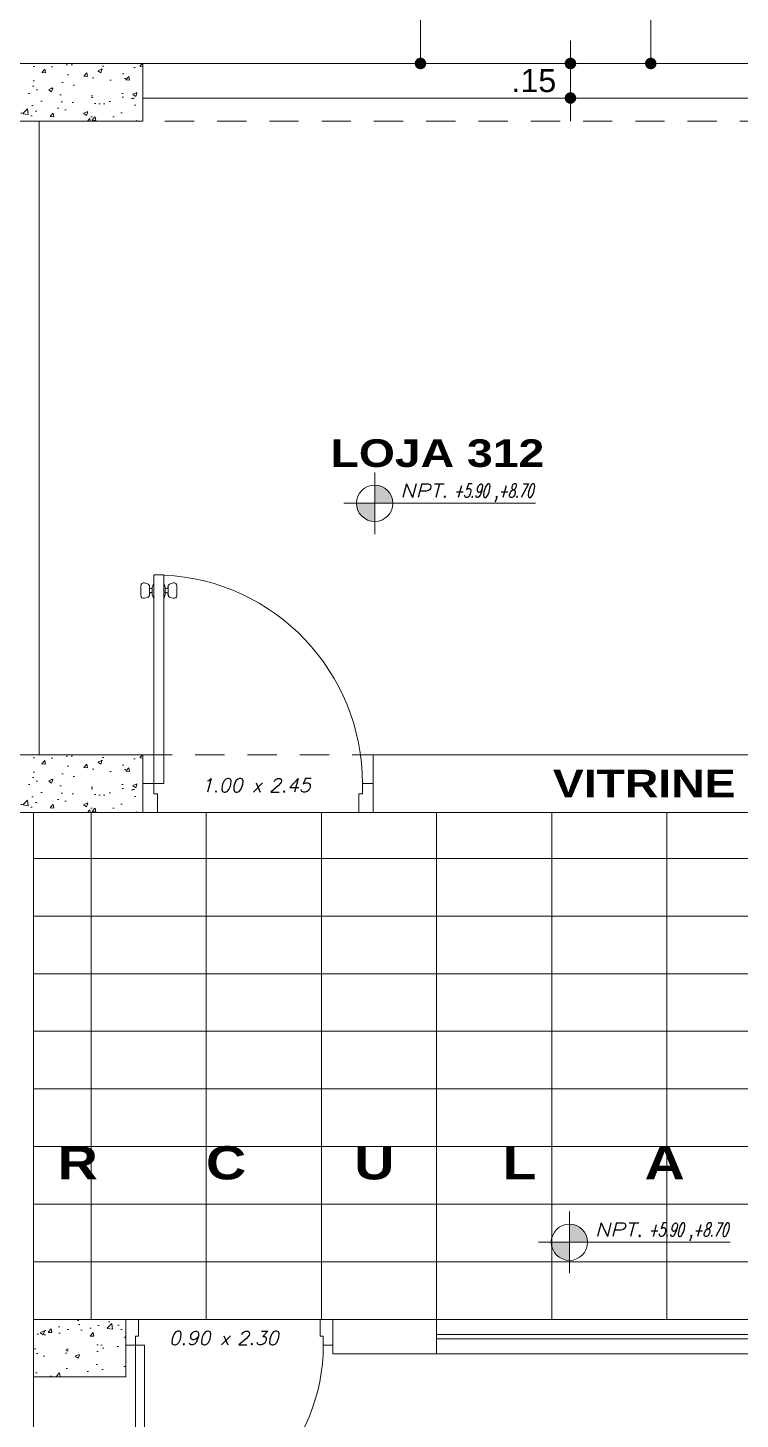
# Model space of a CAD drawing. Header units: millimetres. Extents: x 2178 to 2304, y 1220 to 1359.
# Drawn here: x 2213.38 to 2216.47, y 1235.62 to 1241.65 of the extents above; entities that cross this region are included whole.
import ezdxf
from ezdxf.enums import TextEntityAlignment as Align

# ---------------------------------------------------------------- set-up
doc = ezdxf.new("R2010")
doc.units = ezdxf.units.MM
doc.linetypes.add('HIDDEN', pattern=[9.525, 6.35, -3.175])
doc.layers.get('0').update_dxf_attribs({"lineweight": 0})
for name, color, linetype, lineweight in [('carpinteria', 12, 'Continuous', 5), ('COTAS', 40, 'Continuous', 20), ('PLUMA 7', 10, 'Continuous', 0), ('PROY', 13, 'HIDDEN', 13), ('TEXTO', 5, 'Continuous', 18), ('TEXTOS', 42, 'Continuous', 13)]:
    doc.layers.add(name, color=color, linetype=linetype, lineweight=lineweight)
doc.layers.add('pisos....', color=7, linetype='Continuous', lineweight=5, true_color=0x7c7f7e)
doc.styles.add('ARIAL', font='arial.ttf')
doc.styles.add('ARIAL-N', font='arialbd.ttf')
doc.styles.add('SIMPLEX', font='simplex.shx', dxfattribs={"width": 1.2, "oblique": 15})
doc.dimstyles.new('RPM 50', dxfattribs={"dimtxt": 0.1, "dimasz": 0.05, "dimexe": 0.0885, "dimexo": 0.1535, "dimgap": 0.071, "dimtad": 2, "dimtih": 1, "dimtoh": 1, "dimzin": 4, "dimdsep": 46, "dimtxsty": 'ARIAL', "dimblk": 'DOT', "dimcen": 0.4, "dimdle": 0.25, "dimclrd": 8, "dimclre": 8, "dimclrt": 9, "dimadec": 0, "dimazin": 0, "dimtfac": 1, "dimtix": 1, "dimtmove": 0, "dimatfit": 3, "dimldrblk": 'DOT', "dimfxl": 0.5, "dimfxlon": 1, "dimlwd": 0, "dimlwe": 0, "dimarcsym": 0})

# ---------------------------------------------------------------- blocks, each defined once
blk = doc.blocks.new('puerta de 0.80')
for p, q in [((0, 0.7579), (0, 0.8079)), ((0, 0.0579), (0, 0.8079)), ((0.1, 0.7704), (0.1, 0.8079)), ((0, 0.7579), (0.065, 0.7579)), ((0.065, 0.7579), (0.065, 0.7704)), ((0.065, 0.7704), (0.1, 0.7704)), ((0.7434, 0.1132), (0.7462, 0.1025)), ((0.77, 0.1257), (0.753, 0.1257)), ((0.77, 0.1257), (0.787, 0.1257)), ((0.7966, 0.1132), (0.7938, 0.1025)), ((0, 0.0079), (0, 0.0579)), ((0, 0.0579), (0.065, 0.0579)), ((0.065, 0.0454), (0.065, 0.0579)), ((0.1, 0.0804), (0.825, 0.0804)), ((0.1, 0.0454), (0.1, 0.0804)), ((0.7821, 0.0951), (0.7559, 0.0951)), ((0.7559, 0.0951), (0.7579, 0.0951)), ((0.7821, 0.0855), (0.7559, 0.0855)), ((0.7629, 0.0901), (0.7629, 0.0855)), ((0.7771, 0.0901), (0.7771, 0.0855)), ((0.7841, 0.0951), (0.7821, 0.0951)), ((0.825, 0.0804), (0.825, 0.0454)), ((0.1, 0.0454), (0.065, 0.0454)), ((0.825, 0.0454), (0.1, 0.0454)), ((0.1, 0.0454), (0.1, 0.0079)), ((0.7434, 0.0126), (0.7462, 0.0232)), ((0.77, 0), (0.753, 0)), ((0.7821, 0.0403), (0.7559, 0.0403)), ((0.7821, 0.0306), (0.7559, 0.0306)), ((0.7559, 0.0306), (0.7579, 0.0306)), ((0.7629, 0.0356), (0.7629, 0.0403)), ((0.77, 0), (0.787, 0)), ((0.825, 0.0454), (0.772, 0.0454)), ((0.7771, 0.0356), (0.7771, 0.0403)), ((0.7841, 0.0306), (0.7821, 0.0306)), ((0.7966, 0.0126), (0.7938, 0.0232))]:
    blk.add_line(p, q)
at = {"linetype": 'Continuous', "lineweight": 0}
for p, q in [((0.7559, 0.0855), (0.7419, 0.0804)), ((0.7821, 0.0855), (0.796, 0.0804)), ((0.7559, 0.0403), (0.7419, 0.0454)), ((0.7821, 0.0403), (0.796, 0.0454))]:
    blk.add_line(p, q, dxfattribs=at)
for centre, radius, start, end in [((0.1, 0.0454), 0.725, 2.7671, 90), ((0.753, 0.1157), 0.01, 90, 195), ((0.7559, 0.1051), 0.01, 195, 270), ((0.7841, 0.1051), 0.01, 270, 345), ((0.787, 0.1157), 0.01, 345, 90), ((0.7579, 0.0901), 0.005, 0, 90), ((0.7821, 0.0901), 0.005, 90, 180), ((0.753, 0.01), 0.01, 165, 270), ((0.7559, 0.0206), 0.01, 90, 165), ((0.7579, 0.0356), 0.005, 270, 0), ((0.7821, 0.0356), 0.005, 180, 270), ((0.7841, 0.0206), 0.01, 15, 90), ((0.787, 0.01), 0.01, 270, 15)]:
    blk.add_arc(centre, radius, start, end)
blk = doc.blocks.new('P')
at = {"style": 'SIMPLEX', "oblique": 15}
blk.add_text('x', height=0.06, dxfattribs=at).set_placement((-0.017, 0.0255))
blk.add_attdef('L', text='', height=0.06, dxfattribs=at).set_placement((-0.0577, 0.0255), align=Align.RIGHT)
blk.add_attdef('H', (0.0581, 0.0255), '', height=0.06, dxfattribs=at)
blk = doc.blocks.new('_DOT')
at = {"color": 0, "linetype": 'ByBlock'}
blk.add_line((-0.5, 0), (-1, 0), dxfattribs=at)
at = {"color": 0, "linetype": 'ByBlock', "const_width": 0.5}
blk.add_lwpolyline([(-0.25, 0, 1), (0.25, 0, 1)], format="xyb", close=True, dxfattribs=at)
blk = doc.blocks.new('*D1383')
at = {"color": 8, "lineweight": 0, "transparency": 16777216}
for p, q in [((2213.502, 1246.6487), (2213.502, 1247.2372)), ((2217.278, 1246.6487), (2217.278, 1247.2372)), ((2213.552, 1247.1487), (2217.228, 1247.1487))]:
    blk.add_line(p, q, dxfattribs=at)
at = {"layer": 'Defpoints', "color": 0, "transparency": 16777216}
for p in [(2217.278, 1247.1487), (2213.502, 1245.6987), (2217.278, 1241.4987)]:
    blk.add_point(p, dxfattribs=at)
at = {"color": 8, "lineweight": 0, "transparency": 16777216, "xscale": 0.05, "yscale": 0.05, "zscale": 0.05, "rotation": 180}
blk.add_blockref('_DOT', (2213.502, 1247.1487), dxfattribs=at)
at = {"color": 8, "lineweight": 0, "transparency": 16777216, "xscale": 0.05, "yscale": 0.05, "zscale": 0.05}
blk.add_blockref('_DOT', (2217.278, 1247.1487), dxfattribs=at)
at = {"color": 9, "transparency": 16777216, "insert": (2215.39, 1247.2708), "char_height": 0.1, "attachment_point": 5, "style": 'ARIAL'}
blk.add_mtext('3.78', dxfattribs=at)
blk = doc.blocks.new('*D1532')
at = {"color": 8, "lineweight": 0, "transparency": 16777216}
for p, q in [((2215.7343, 1241.5487), (2215.7343, 1241.5987)), ((2215.7343, 1241.4987), (2215.6458, 1241.4987)), ((2215.7343, 1241.4987), (2215.7343, 1241.3487)), ((2215.7343, 1241.3487), (2215.6458, 1241.3487)), ((2215.7343, 1241.2987), (2215.7343, 1241.2487))]:
    blk.add_line(p, q, dxfattribs=at)
at = {"layer": 'Defpoints', "color": 0, "transparency": 16777216}
for p in [(2215.8769, 1241.4987), (2215.7343, 1241.3487), (2215.8769, 1241.3487)]:
    blk.add_point(p, dxfattribs=at)
at = {"color": 8, "lineweight": 0, "transparency": 16777216, "xscale": 0.05, "yscale": 0.05, "zscale": 0.05}
for p, rotation in [((2215.7343, 1241.4987), 270), ((2215.7343, 1241.3487), 90)]:
    blk.add_blockref('_DOT', p, dxfattribs=dict(at, rotation=rotation))
at = {"color": 9, "transparency": 16777216, "insert": (2215.5753, 1241.4237), "char_height": 0.1, "attachment_point": 5, "style": 'ARIAL'}
blk.add_mtext('.15', dxfattribs=at)
blk = doc.blocks.new('*D1537')
at = {"color": 8, "lineweight": 0, "transparency": 16777216}
for p, q in [((2216.0829, 1242.1237), (2215.9944, 1242.1237)), ((2216.0829, 1242.0737), (2216.0829, 1241.5487)), ((2216.0829, 1241.4987), (2215.9944, 1241.4987))]:
    blk.add_line(p, q, dxfattribs=at)
at = {"layer": 'Defpoints', "color": 0, "transparency": 16777216}
for p in [(2216.2329, 1242.1237), (2216.0829, 1241.4987), (2216.2329, 1241.4987)]:
    blk.add_point(p, dxfattribs=at)
at = {"color": 8, "lineweight": 0, "transparency": 16777216, "xscale": 0.05, "yscale": 0.05, "zscale": 0.05}
for p, rotation in [((2216.0829, 1242.1237), 90), ((2216.0829, 1241.4987), 270)]:
    blk.add_blockref('_DOT', p, dxfattribs=dict(at, rotation=rotation))
at = {"color": 9, "transparency": 16777216, "insert": (2215.9244, 1241.8112), "char_height": 0.1, "attachment_point": 5, "style": 'ARIAL'}
blk.add_mtext('.63', dxfattribs=at)
blk = doc.blocks.new('*D1541')
at = {"color": 8, "lineweight": 0, "transparency": 16777216}
for p, q in [((2214.5829, 1241.9987), (2215.1714, 1241.9987)), ((2215.0829, 1241.9487), (2215.0829, 1241.5487)), ((2214.5829, 1241.4987), (2215.1714, 1241.4987))]:
    blk.add_line(p, q, dxfattribs=at)
at = {"layer": 'Defpoints', "color": 0, "transparency": 16777216}
for p in [(2212.953, 1241.9987), (2213.203, 1241.4987), (2215.0829, 1241.4987)]:
    blk.add_point(p, dxfattribs=at)
at = {"color": 8, "lineweight": 0, "transparency": 16777216, "xscale": 0.05, "yscale": 0.05, "zscale": 0.05}
for p, rotation in [((2215.0829, 1241.9987), 90), ((2215.0829, 1241.4987), 270)]:
    blk.add_blockref('_DOT', p, dxfattribs=dict(at, rotation=rotation))
at = {"color": 9, "transparency": 16777216, "insert": (2215.2414, 1241.7487), "char_height": 0.1, "attachment_point": 5, "style": 'ARIAL'}
blk.add_mtext('.50', dxfattribs=at)
blk = doc.blocks.new('N')
at = {"linetype": 'Continuous'}
h = blk.add_hatch(color=256, dxfattribs=at)
h.paths.add_polyline_path([(0, 0.1), (0, 0), (0.1, 0, 0.414214)])
h.paths.add_polyline_path([(-0.1, 0, 0.414214), (0, -0.1), (0, 0)])
for points in [[(0, 0.17), (0, -0.17)], [(-0.17, 0), (0.8871, 0)]]:
    blk.add_lwpolyline(points)
blk.add_circle((0, 0), 0.1)
at = {"color": 64, "style": 'SIMPLEX', "oblique": 15, "width": 1.2}
blk.add_text('NPT.', height=0.075, dxfattribs=at).set_placement((0.1398, 0.0314))
at = {"color": 64, "style": 'SIMPLEX', "oblique": 15, "width": 1.062312}
blk.add_attdef('NIV', text='', height=0.075, dxfattribs=at).set_placement((0.4349, 0.0314), (0.875, 0.0314), align=Align.FIT)

msp = doc.modelspace()

# ---------------------------------------------------------------- hatches: boundary and pattern name
h = msp.add_hatch()
h.set_pattern_fill('AR-CONC', color=256, scale=0.001)
h.set_pattern_definition([(50, (1020.21978, -522.22751), (0.182184669, -0.015939086), [0.01905, -0.20955]), (355, (1020.21978, -522.22751), (-0.035243421, 0.191056845), [0.01524, -0.167640584]), (100.451445, (1020.23496, -522.22884), (0.146941247, 0.175117752), [0.016190009, -0.178090245]), (46.1842, (1020.21978, -522.1767), (0.27107904, -0.042042328), [0.028575, -0.314325]), (96.635558, (1020.24237, -522.18021), (0.237404134, 0.247426125), [0.024285023, -0.267135608]), (351.184151, (1020.21978, -522.1767), (0.237404134, 0.247426125), [0.022859967, -0.251459732]), (21, (1020.24518, -522.18941), (0.151614391, -0.102265198), [0.01905, -0.20955]), (326, (1020.24518, -522.18941), (0.061802028, 0.184187966), [0.01524, -0.16764]), (71.451445, (1020.25782, -522.19793), (0.21341642, 0.081922769), [0.016190009, -0.178089938]), (37.5, (1020.21978, -522.22751), (0.0030886033, 0.0845550389), [0, -0.165608, 0, -0.17018, 0, -0.168275]), (7.5, (1020.21978, -522.22751), (0.0668196625, 0.100180575), [0, -0.097028, 0, -0.161798, 0, -0.064135]), (327.5, (1020.16314, -522.22751), (0.1355905952, -0.005728744), [0, -0.0635, 0, -0.19812, 0, -0.26289]), (317.5, (1020.13774, -522.22751), (0.1481291814, 0.025426491), [0, -0.08255, 0, -0.131572, 0, -0.18669])])
h.paths.add_polyline_path([(2213.878, 1241.2487), (2213.878, 1241.4987), (2213.278, 1241.4987), (2213.278, 1241.2487)])
h = msp.add_hatch()
h.set_pattern_fill('AR-CONC', color=256, scale=0.001)
h.set_pattern_definition([(50, (1020.21978, -525.22751), (0.182184669, -0.015939086), [0.01905, -0.20955]), (355, (1020.21978, -525.22751), (-0.035243421, 0.191056845), [0.01524, -0.167640584]), (100.451445, (1020.23496, -525.22884), (0.146941247, 0.175117752), [0.016190009, -0.178090245]), (46.1842, (1020.21978, -525.1767), (0.27107904, -0.042042328), [0.028575, -0.314325]), (96.635558, (1020.24237, -525.18021), (0.237404134, 0.247426125), [0.024285023, -0.267135608]), (351.184151, (1020.21978, -525.1767), (0.237404134, 0.247426125), [0.022859967, -0.251459732]), (21, (1020.24518, -525.18941), (0.151614391, -0.102265198), [0.01905, -0.20955]), (326, (1020.24518, -525.18941), (0.061802028, 0.184187966), [0.01524, -0.16764]), (71.451445, (1020.25782, -525.19793), (0.21341642, 0.081922769), [0.016190009, -0.178089938]), (37.5, (1020.21978, -525.22751), (0.0030886033, 0.0845550389), [0, -0.165608, 0, -0.17018, 0, -0.168275]), (7.5, (1020.21978, -525.22751), (0.0668196625, 0.100180575), [0, -0.097028, 0, -0.161798, 0, -0.064135]), (327.5, (1020.16314, -525.22751), (0.1355905952, -0.005728744), [0, -0.0635, 0, -0.19812, 0, -0.26289]), (317.5, (1020.13774, -525.22751), (0.1481291814, 0.025426491), [0, -0.08255, 0, -0.131572, 0, -0.18669])])
h.paths.add_polyline_path([(2213.878, 1238.2487), (2213.878, 1238.4987), (2213.278, 1238.4987), (2213.278, 1238.2487)])
h = msp.add_hatch()
h.set_pattern_fill('AR-CONC', color=256, scale=0.001)
h.set_pattern_definition([(50, (1044.33632, -534.87751), (0.182184669, -0.015939086), [0.01905, -0.20955]), (355, (1044.33632, -534.87751), (-0.035243421, 0.191056845), [0.01524, -0.167640584]), (100.451445, (1044.3515, -534.87884), (0.146941247, 0.175117752), [0.016190009, -0.178090245]), (46.1842, (1044.33632, -534.8267), (0.27107904, -0.042042328), [0.028575, -0.314325]), (96.635558, (1044.3589, -534.83021), (0.237404134, 0.247426125), [0.024285023, -0.267135608]), (351.184151, (1044.33632, -534.8267), (0.237404134, 0.247426125), [0.022859967, -0.251459732]), (21, (1044.36172, -534.83941), (0.151614391, -0.102265198), [0.01905, -0.20955]), (326, (1044.36172, -534.83941), (0.061802028, 0.184187966), [0.01524, -0.16764]), (71.451445, (1044.37435, -534.84793), (0.21341642, 0.081922769), [0.016190009, -0.178089938]), (37.5, (1044.336316, -534.87751), (0.0030886033, 0.0845550389), [0, -0.165608, 0, -0.17018, 0, -0.168275]), (7.5, (1044.33632, -534.87751), (0.0668196625, 0.100180575), [0, -0.097028, 0, -0.161798, 0, -0.064135]), (327.5, (1044.279674, -534.87751), (0.1355905952, -0.005728744), [0, -0.0635, 0, -0.19812, 0, -0.26289]), (317.5, (1044.25427, -534.87751), (0.1481291814, 0.025426491), [0, -0.08255, 0, -0.131572, 0, -0.18669])])
h.paths.add_polyline_path([(2213.403, 1236.0487), (2213.403, 1235.7987), (2213.803, 1235.7987), (2213.803, 1236.0487)])

# ---------------------------------------------------------------- linework, layer by layer
for points in [[(2214.878, 1238.4987), (2214.878, 1238.2487)], [(2213.878, 1238.2487), (2214.878, 1238.2487)], [(2217.753, 1236.0487), (2215.153, 1236.0487)], [(2215.153, 1235.9837), (2217.753, 1235.9837)], [(2215.153, 1235.9637), (2217.753, 1235.9637)], [(2215.153, 1235.8987), (2217.753, 1235.8987)]]:
    msp.add_lwpolyline(points)
msp.add_lwpolyline([(2214.878, 1238.2487), (2217.278, 1238.2487), (2217.278, 1238.4987), (2214.878, 1238.4987)], close=True)
at = {"layer": 'pisos....'}
for points in [[(2213.403, 1232.7885), (2213.403, 1238.2487)], [(2213.653, 1236.0487), (2213.653, 1238.2487)], [(2214.153, 1236.0487), (2214.153, 1238.2487)], [(2214.653, 1236.0487), (2214.653, 1238.2487)], [(2215.153, 1236.0487), (2215.153, 1238.2487)], [(2215.653, 1236.0487), (2215.653, 1238.2487)], [(2216.153, 1236.0487), (2216.153, 1238.2487)], [(2213.403, 1238.0487), (2220.078, 1238.0487)], [(2213.403, 1237.7987), (2220.078, 1237.7987)], [(2213.403, 1237.5487), (2220.078, 1237.5487)], [(2213.403, 1237.5487), (2220.078, 1237.5487)], [(2213.403, 1237.2987), (2220.078, 1237.2987)], [(2213.403, 1237.0487), (2220.078, 1237.0487)], [(2213.403, 1236.7987), (2220.078, 1236.7987)], [(2213.403, 1236.5487), (2220.078, 1236.5487)], [(2213.403, 1236.2987), (2220.078, 1236.2987)]]:
    msp.add_lwpolyline(points, dxfattribs=at)
at = {"layer": 'PLUMA 7'}
for points in [[(2213.278, 1241.4987), (2223.328, 1241.4987)], [(2213.878, 1241.3487), (2217.278, 1241.3487)], [(2213.428, 1238.4987), (2213.428, 1241.2487)]]:
    msp.add_lwpolyline(points, dxfattribs=at)
for points in [[(2213.278, 1241.2487), (2213.878, 1241.2487), (2213.878, 1241.4987), (2213.278, 1241.4987)], [(2213.278, 1238.2487), (2213.878, 1238.2487), (2213.878, 1238.4987), (2213.278, 1238.4987)], [(2213.403, 1236.0487), (2213.403, 1235.7987), (2213.803, 1235.7987), (2213.803, 1236.0487)], [(2214.703, 1236.0487), (2214.703, 1235.8987), (2215.153, 1235.8987), (2215.153, 1236.0487)]]:
    msp.add_lwpolyline(points, close=True, dxfattribs=at)
at = {"layer": 'PROY', "ltscale": 0.02, "flags": 128}
for points in [[(2217.278, 1241.2487), (2213.878, 1241.2487)], [(2213.878, 1238.4987), (2214.878, 1238.4987)]]:
    msp.add_lwpolyline(points, dxfattribs=at)

# ---------------------------------------------------------------- block references
at = {"layer": 'carpinteria', "rotation": 270}
for p, xscale, yscale, zscale in [((2213.8682, 1238.2487), -1.25, 1.25, 1.25), ((2213.7941, 1236.0487), 1.125, 1.125, 1.125)]:
    msp.add_blockref('puerta de 0.80', p, dxfattribs=dict(at, xscale=xscale, yscale=yscale, zscale=zscale))
at = {"layer": 'COTAS'}
ref = msp.add_blockref('N', (2214.8842, 1239.5901), dxfattribs=dict(at, xscale=0.7870854846603947, yscale=0.7870854846603947, zscale=0.7870854846603947))
ref.add_attrib('NIV', '+5.90 ,+8.70', dxfattribs={"layer": '0', "color": 64, "height": 0.059031, "style": 'SIMPLEX', "oblique": 15, "width": 0.573155}).set_placement((2215.2265, 1239.6148), (2215.5729, 1239.6148), align=Align.FIT)
ref = msp.add_blockref('N', (2215.7297, 1236.3833), dxfattribs=dict(at, xscale=0.7870854846603947, yscale=0.7870854846603947, zscale=0.7870854846603947))
ref.add_attrib('NIV', '+5.90 ,+8.70', dxfattribs={"layer": '0', "color": 64, "height": 0.059031, "style": 'SIMPLEX', "oblique": 15, "width": 0.573155}).set_placement((2216.072, 1236.408), (2216.4184, 1236.408), align=Align.FIT)
at = {"layer": 'TEXTOS'}
for p, values in [((2214.3677, 1238.3109), {'H': '2.45', 'L': '1.00'}), ((2214.2279, 1235.912), {'H': '2.30', 'L': '0.90'})]:
    msp.add_blockref('P', p, dxfattribs=at).add_auto_attribs(values)

# ---------------------------------------------------------------- texts
at = {"layer": 'TEXTO', "style": 'ARIAL-N', "width": 1.2}
for s, height, p in [('LOJA 312', 0.12, (2215.1565, 1239.7477)), ('VITRINE', 0.12, (2216.0545, 1238.3142)), ('C       I       R       C       U       L       A        Ç     Ã     O    ', 0.144, (2215.2849, 1236.6561))]:
    msp.add_text(s, height=height, dxfattribs=at).set_placement(p, align=Align.CENTER)

# ---------------------------------------------------------------- dimensions: what is measured, and where the dimension line sits
dim = msp.add_linear_dim(base=(2217.278, 1247.1487), p1=(2213.502, 1245.6987), p2=(2217.278, 1241.4987), dimstyle='RPM 50', override={"dimtmove": 1})
dim.commit()
dim.dimension.update_dxf_attribs({"geometry": '*D1383', "text_midpoint": (2215.39, 1247.2708)})
for base, p1, p2, picture, middle in [((2216.0829484439, 1241.4986740003), (2216.2329484439, 1242.1236740003), (2216.2329484439, 1241.4986740003), '*D1537', (2215.9243631779, 1241.8111740003)), ((2215.7343, 1241.3487), (2215.8769, 1241.4987), (2215.8769, 1241.3487), '*D1532', (2215.5753, 1241.4237))]:
    dim = msp.add_linear_dim(base=base, p1=p1, p2=p2, angle=90, dimstyle='RPM 50')
    dim.commit()
    dim.dimension.update_dxf_attribs({"geometry": picture, "text_midpoint": middle})
dim = msp.add_linear_dim(base=(2215.0829, 1241.4987), p1=(2212.953, 1241.9987), p2=(2213.203, 1241.4987), angle=90, dimstyle='RPM 50', override={"dimtmove": 1})
dim.commit()
dim.dimension.update_dxf_attribs({"geometry": '*D1541', "text_midpoint": (2215.2414, 1241.7487)})

doc.saveas('drawing.dxf')
